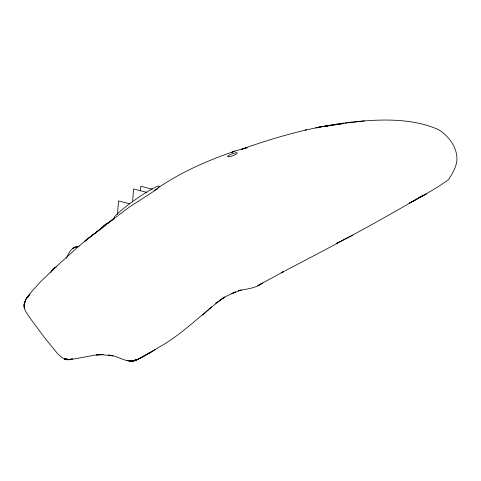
<?xml version="1.0" encoding="UTF-8"?>
<svg xmlns="http://www.w3.org/2000/svg" width="481" height="481" viewBox="0 0 481 481"><rect width="100%" height="100%" fill="white"/><g stroke="black" fill="none" stroke-linecap="round" stroke-linejoin="round"><path stroke-width="0.72" d="M115.416 217.238L84.452 241.492L103.439 226.81L88.504 238.071L76.617 248.178L59.343 263.792L40.711 281.583L31.806 291.342L27.694 297.354L29.846 293.927L26.184 298.485L24.597 303.481L25.968 299.362L24.759 301.677L24.08 305.495L24.266 303.535L24.176 307.545L24.657 302.579C22.373 308.61 27.363 313.684 30.291 318.404L44.3 337.385L57.997 354.142L62.199 357.762L64.406 358.886L69.054 359.421L64.406 358.886L68.025 359.56L64.556 358.82L66.618 359.445M140.482 190.716L140.813 186.261L152.363 189.213M132.588 201.978L133.568 188.979L146.879 192.394M117.472 214.532L118.524 200.92L129.792 203.812M24.23 305.351L24.477 308.501M66.42 258.207C68.458 253.872 70.497 248.737 75.355 246.909L76.792 247.006M50.553 272.577L53.289 268.885L56.343 266.702M101.461 228.277C103.144 226.016 105.237 223.791 108.093 223.148M116.077 217.19L117.484 215.969M99.711 354.75L96.308 354.882L102.182 354.701L112.999 355.88L108.411 355.056C117.087 355.447 124.633 361.977 133.363 361.045C144.402 357.209 153.92 349.855 164.087 344.252C186.087 330.784 203.974 311.892 224.783 296.963L219.649 300.348M202.663 315.043L211.712 306.866M118.314 215.326L129.311 207.119L157.173 189.063M215.494 303.216L226.016 296.392L235.516 291.907L231.758 293.59L241.288 289.965L238.378 290.849C246.603 288.696 255.549 288.6 262.53 283.05L257.81 285.618L283.327 271.741L281.187 272.823C328.493 248.19 375.709 223.376 421.572 196.116L416.426 199.447L409.313 203.198C422.685 195.929 436.147 188.624 448.472 179.672C452.296 173.737 456.253 167.31 456.95 160.149C457.449 147.601 448.881 136.135 438.642 129.69C415.62 119.462 389.147 119.047 364.388 120.917C322.21 124.02 281.337 135.107 241.648 149.236L247.114 147.703L234.914 151.034L231.427 152.525L234.914 151.034M153.974 190.71C178.397 173.31 205.778 161.177 233.994 151.425M152.856 351.064L137.41 359.578L133.363 361.045L137.41 359.578L155.694 349.35M157.552 188.853L157.936 188.672M352.687 235.221L336.237 243.488L338.51 242.358M74.513 247.703L72.649 248.4L76.257 246.849L79.112 246.398M305.158 129.99L306.637 129.611M135.167 360.263L136.357 360.028L135.023 360.287M75.138 247.475L76.323 247.264M342.075 123.725L317.141 127.441L343.566 123.539M345.015 123.352L347.282 123.07M348.689 122.889L364.388 120.917M315.68 127.928L318.638 127.573M327.892 125.938L324.915 126.25L327.657 125.968M329.719 125.757L331.09 125.613M330.122 125.703L331.295 125.589M101.07 354.695L103.114 354.611L95.887 354.966L69.306 359.812L66.877 359.716L64.556 358.82L66.516 359.397M114.129 218.368A27.651 2.832 -35.4 0 1 137.085 198.425A27.651 2.832 -35.4 0 1 158.862 187.199M27.273 297.264L26.635 298.364L28.193 295.911L27.273 297.264M52.525 269.739L51.407 271.392L54.786 267.568L52.525 269.739M227.958 156.012L227.79 156.704L228.397 156.776A5.147 1.202 -20.7 0 0 236.231 154.058L236.965 153.457A5.123 0.932 -20.7 0 0 234.175 153.186L232.702 153.655A5.165 1.01 -20.2 0 0 227.958 156.012M107.75 223.238L103.451 226.485L114.292 218.53L107.75 223.238M426.22 193.933L418.278 198.154L426.22 193.933M135.816 359.776L132.786 360.924L129.215 361.069L132.317 361.189L135.185 360.467L130.525 361.231L132.317 361.189L136.544 359.764L132.317 361.189L126.737 360.443L130.994 361.201L134.121 360.684L132.786 360.924L135.816 359.776M72.384 358.856L69.823 359.415L72.384 358.856"/></g></svg>
